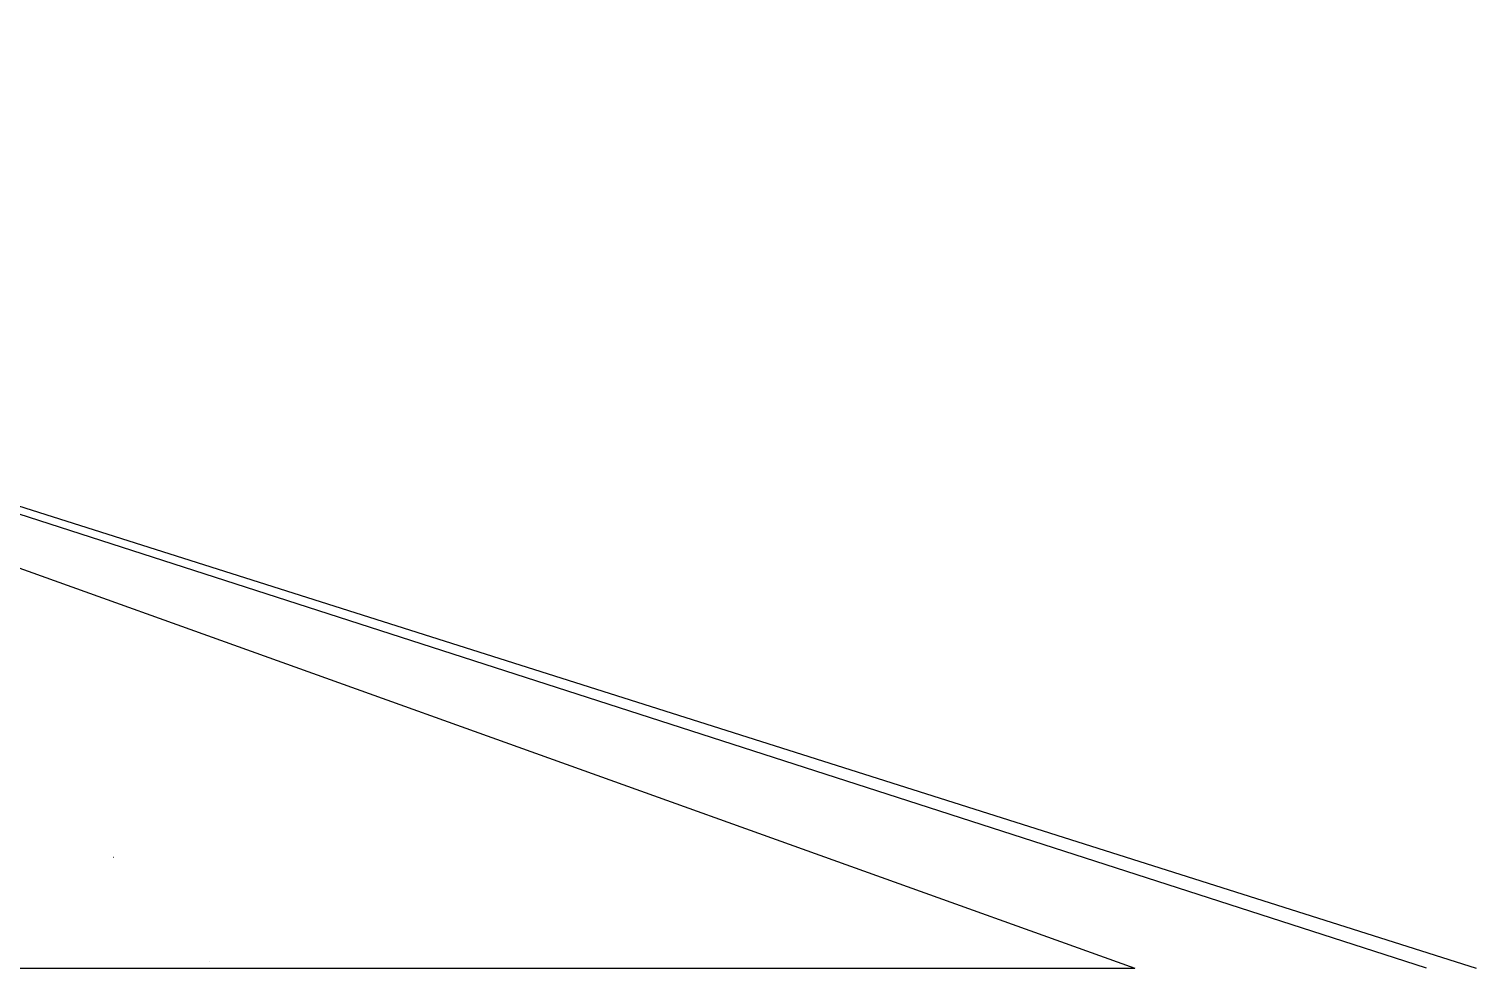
# Model space of a CAD drawing. Extents: x -41 to 47, y -35.8 to 51.3.
# Drawn here: x 36.007 to 38.875, y 49.426 to 51.286 of the extents above; entities that cross this region are included whole.
import ezdxf

# ---------------------------------------------------------------- set-up
doc = ezdxf.new("R2010")
doc.units = 0
doc.header["$MEASUREMENT"] = 0
doc.layers.add('PYDXF', color=8, linetype='CONTINUOUS')

msp = doc.modelspace()

# ---------------------------------------------------------------- linework, layer by layer
at = {"layer": 'PYDXF'}
for p, q in [((33.0058, 51.2863), (38.8747, 49.4256)), ((38.7765, 49.4256), (33.0058, 51.2863)), ((33.0058, 51.2863), (38.1986, 49.4256)), ((36.1748, 49.6447), (36.1746, 49.6445)), ((-29.3642, 49.4256), (38.1986, 49.4256)), ((36.3645, 49.4378), (36.3643, 49.4377))]:
    msp.add_line(p, q, dxfattribs=at)

doc.saveas('drawing.dxf')
